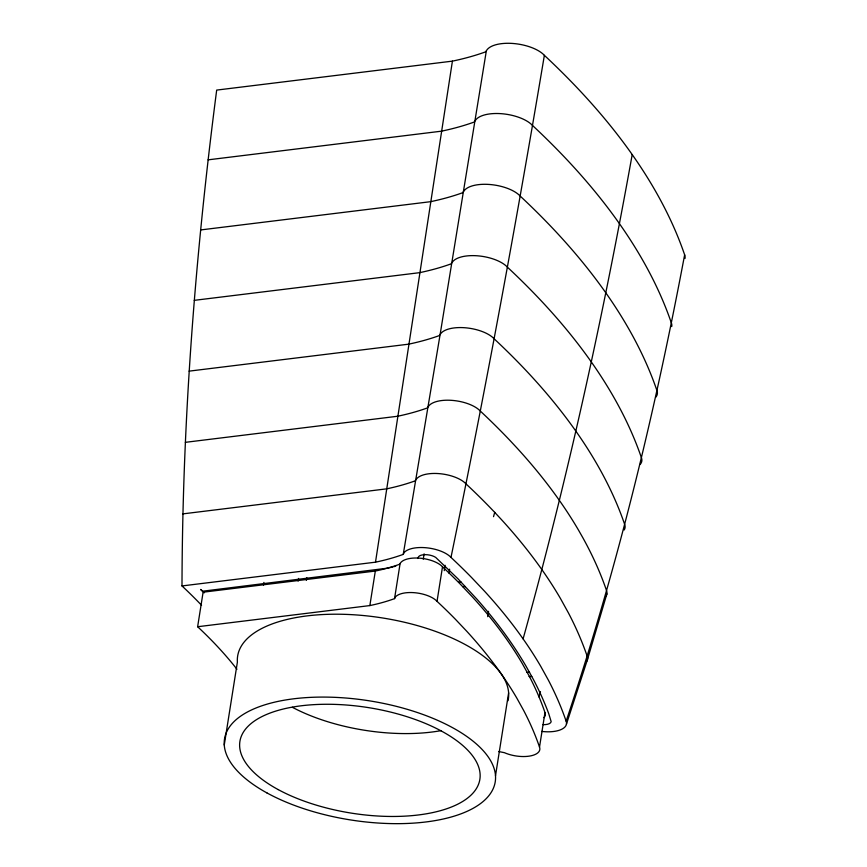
<?xml version="1.0" encoding="UTF-8"?>
<svg xmlns="http://www.w3.org/2000/svg" width="867" height="867" viewBox="0 0 867 867"><rect width="100%" height="100%" fill="white"/><g stroke="black" fill="none" stroke-linecap="round" stroke-linejoin="round"><path stroke-width="1.3" d="M201.556 605.285A767.013 337.436 9 0 0 181.994 585.94C182.438 420.116 195.324 254.486 216.685 90.092L452.411 61.134A243.551 107.15 9 0 0 485.368 51.944L487.449 49.267A31.147 13.699 9 0 1 515.041 43.664A31.147 13.699 9 0 1 544.368 55.336A1245.836 548.096 9 0 1 684.637 254.833A31.147 13.699 9 0 1 685.006 258.485M181.994 585.94L375.498 562.174L452.411 61.134M236.94 669.226A682.643 300.318 9 0 0 197.633 626.733L203.106 592.204L375.324 571.05A177.93 78.279 9 0 0 399.405 564.33L400.922 562.38A22.759 10.014 9 0 1 421.08 558.283A22.759 10.014 9 0 1 442.506 566.812A910.187 400.424 9 0 1 460.876 584.748L472.277 596.789A910.187 400.424 9 0 1 522.4 663.754L529.163 675.989A910.187 400.424 9 0 1 544.985 712.555L539.512 747.083A22.759 10.014 9 0 1 529.477 756.1A22.759 10.014 9 0 1 504.453 752.697A177.93 78.279 9 0 0 498.612 751.537M224.26 745.002L237.385 662.117A137.04 60.289 9 0 1 377.719 617.239A137.04 60.289 9 0 1 508.008 700.742M263.47 585.106L263.893 582.429M298.129 581.107L298.551 578.441M306.354 580.316L306.777 577.639M197.633 626.733L369.851 605.578L375.324 571.05M369.851 605.578A177.93 78.279 9 0 0 393.932 598.859L394.55 598.631L400.012 564.103M423.269 559.182L424.115 553.84M539.512 747.083A910.187 400.424 9 0 0 523.69 710.517L516.927 698.293A910.187 400.424 9 0 0 466.814 631.328L455.413 619.276A910.187 400.424 9 0 0 437.033 601.34L442.506 566.812M444.24 570.638L445.085 565.295M448.987 573.152L449.626 569.153M487.698 616.665L488.544 611.322M495.501 775.737L508.626 692.863M486.214 51.63L439.981 335.345L403.242 554.371L402.548 554.631A199.93 87.957 9 0 1 375.498 562.174M544.368 55.336C516.277 223.242 485.422 390.703 450.981 557.416A1022.681 449.919 9 0 1 471.626 577.574L484.436 591.099A1022.681 449.919 9 0 1 540.748 666.344L548.345 680.086A1022.681 449.919 9 0 1 566.129 721.171A25.566 11.249 9 0 1 541.691 731.423M632.206 154.575C602.944 317.506 567.495 479.386 523.094 638.881M684.637 254.833C654.964 412.54 617.163 568.936 566.129 721.171M493.529 516.667L494.721 512.364M606.878 593.895L587.501 659.397L566.433 724.173M538.927 696.895L540.466 691.693M403.242 554.371L404.25 552.442A25.566 11.249 9 0 1 426.911 547.836A25.566 11.249 9 0 1 450.981 557.416M394.55 598.631L395.45 596.908A22.759 10.014 9 0 1 415.607 592.811A22.759 10.014 9 0 1 437.033 601.34M417.699 558.456L418.663 556.603A10.09 4.443 9 0 1 435.7 557.405L458.047 578.896L476.687 598.913A1007.335 443.167 9 0 1 526.128 666.344L533.617 679.869A1007.335 443.167 9 0 1 548.724 713.628L551.163 721.647A10.09 4.443 9 0 1 542.959 724.639M208.08 159.842L441.455 131.177A241.113 106.077 9 0 0 474.086 122.084L476.135 119.429A30.833 13.569 9 0 1 503.456 113.88A30.833 13.569 9 0 1 532.49 125.444A1233.383 542.612 9 0 1 671.361 322.936A30.833 13.569 9 0 1 671.719 326.556M200.613 229.939L430.487 201.697A237.504 104.484 9 0 0 462.62 192.745L464.647 190.133A30.367 13.363 9 0 1 491.556 184.66A30.367 13.363 9 0 1 520.157 196.05A1214.884 534.473 9 0 1 656.948 390.583A30.367 13.363 9 0 1 655.615 397.379M194.241 300.35L419.52 272.682A232.746 102.393 9 0 0 451.003 263.904L452.986 261.346A29.76 13.092 9 0 1 479.364 255.982A29.76 13.092 9 0 1 507.39 267.144A1190.586 523.787 9 0 1 641.439 457.787A29.76 13.092 9 0 1 640.139 464.441M189.104 371.141L408.53 344.188A226.699 99.738 9 0 0 439.201 335.627L441.13 333.145A28.99 12.756 9 0 1 466.814 327.921A28.99 12.756 9 0 1 494.114 338.791A1159.623 510.164 9 0 1 624.684 524.481A28.99 12.756 9 0 1 624.164 529.986M185.354 442.333L397.53 416.268A219.221 96.443 9 0 0 427.193 407.999L429.057 405.593A28.037 12.333 9 0 1 453.896 400.543A28.037 12.333 9 0 1 480.296 411.056A1121.356 493.334 9 0 1 510.056 440.555L516.981 447.99A1121.356 493.334 9 0 1 578.722 530.485L583.003 538.017A1121.356 493.334 9 0 1 606.553 590.611A28.037 12.333 9 0 1 606.044 595.932M182.829 513.882L386.519 488.869A210.453 92.585 9 0 0 415 480.925L416.789 478.617A26.91 11.835 9 0 1 440.631 473.772A26.91 11.835 9 0 1 465.969 483.862A1076.5 473.599 9 0 1 494.548 512.191L501.191 519.322A1076.5 473.599 9 0 1 560.472 598.523L568.459 612.98A1076.5 473.599 9 0 1 587.187 656.232A26.91 11.835 9 0 1 586.699 661.348M458.654 582.169L461.125 582.104M462.729 586.645L465.395 586.569M526.865 672.402L529.531 672.326M529.065 676.531L531.774 676.444M441.227 730.61A121.467 53.44 9 0 1 292.396 707.299M544.985 712.555A22.759 10.014 9 0 1 543.988 717.648M204.2 592.865A782.348 344.188 9 0 0 200.667 589.441L202.553 591.218L387.451 568.178A215.265 94.709 9 0 0 393.022 566.877M395.753 566.184A215.265 94.709 9 0 1 393.943 566.65M266.928 792.915A137.04 60.289 9 0 0 491.957 791.105A137.04 60.289 9 0 0 320.757 697.09A137.04 60.289 9 0 0 266.928 792.915M278.177 789.588A121.467 53.44 9 0 0 477.164 787.225A121.467 53.44 9 0 0 324.312 704.286A121.467 53.44 9 0 0 278.177 789.588"/></g></svg>
